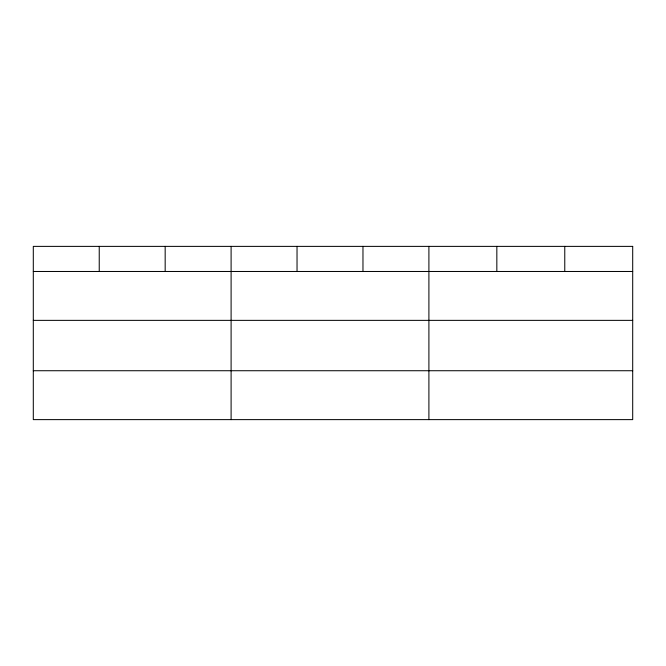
<?xml version="1.0" encoding="UTF-8"?>
<svg xmlns="http://www.w3.org/2000/svg" width="666" height="666" viewBox="0 0 666 666"><rect width="100%" height="100%" fill="white"/><g stroke="black" fill="none" stroke-linecap="round" stroke-linejoin="round"><path stroke-width="1" d="M33.3 271.478L632.7 271.478M33.3 320.363L632.7 320.363M33.3 370.729L632.7 370.729M564.768 246.378L564.768 271.478M496.836 246.378L496.836 271.478M428.904 246.378L428.904 419.622M362.97 246.378L362.97 271.478M297.036 246.378L297.036 271.478M231.102 246.378L231.102 419.622M165.168 246.378L165.168 271.478M99.234 246.378L99.234 271.478M632.7 246.378L33.3 246.378L33.3 419.622L632.7 419.622L632.7 246.378"/></g></svg>
